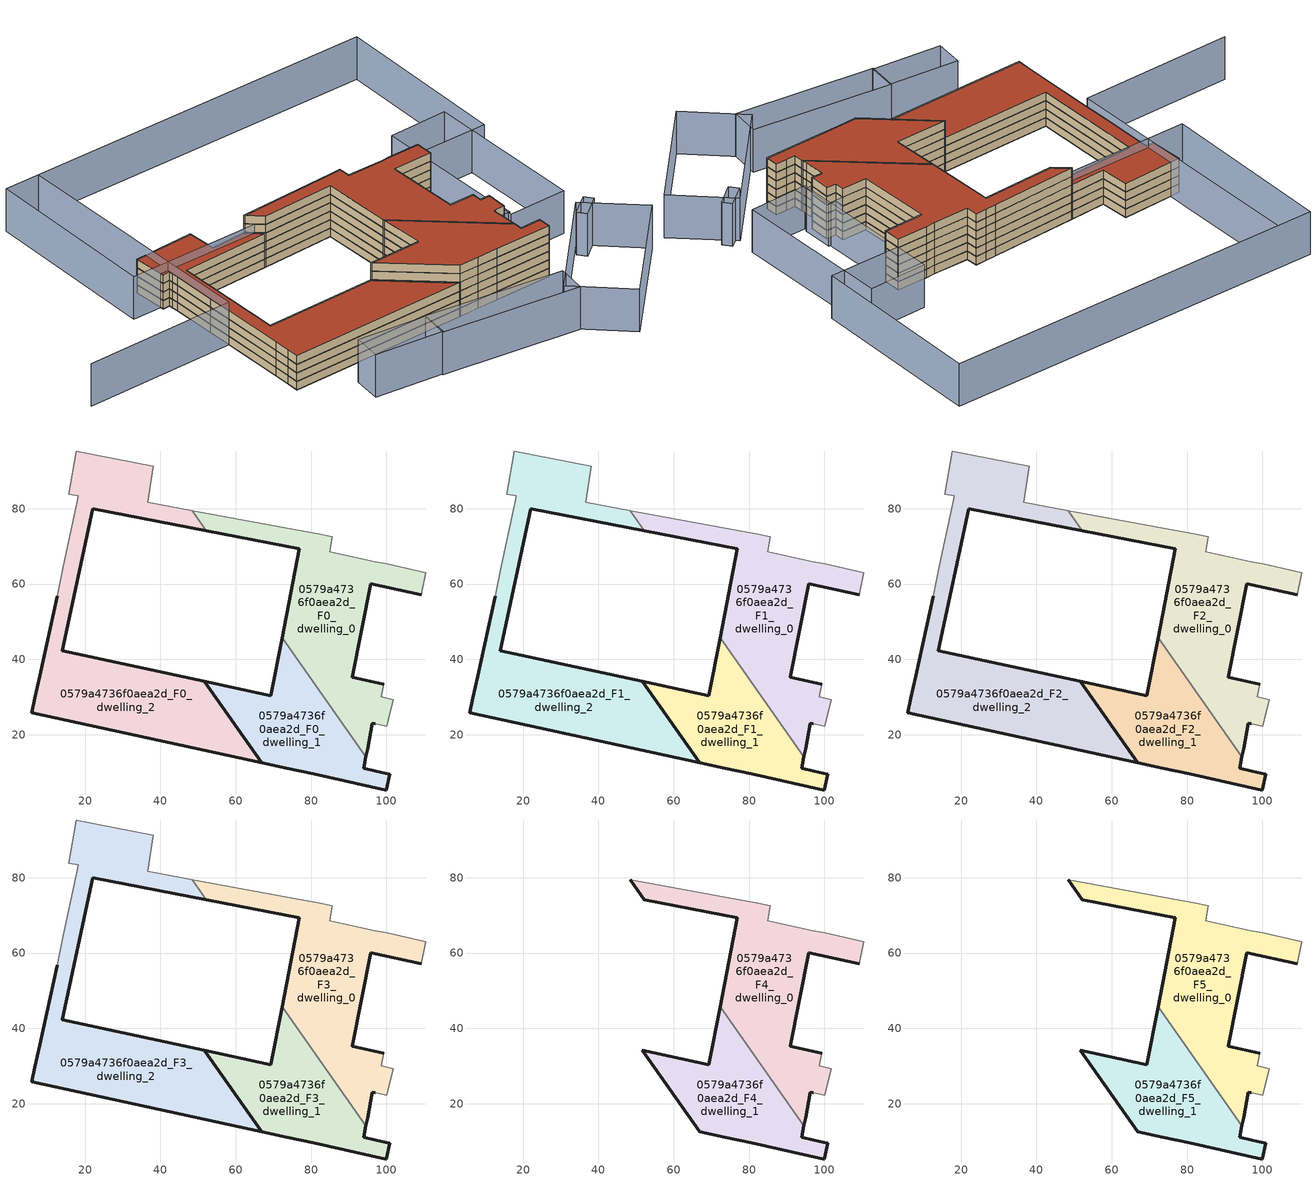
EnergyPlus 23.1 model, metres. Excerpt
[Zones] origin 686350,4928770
0579a4736f0aea2d_F0_dwelling_0
 floor ground (EU_floor_Construction): 100.17,22.27 101.87,29.29 98.62,30.05 99.36,33.34 90.97,35.24 95.83,60.07 109.3,57.16 110.51,63 100.09,65.36 96.97,65.89 84.92,68.66 85.65,72.62 81.82,73.34 78.08,74.04 48.49,79.5 52.23,74.19 76.89,69.41 72.3,45.74 94.6,14.12 95.07,16.31 96.32,23.1 97.01,22.95 z0
 wall outside (EU_wall_Construction): 109.3,57.16 95.83,60.07 90.97,35.24 99.36,33.34 / 97.01,22.95 96.32,23.1 95.07,16.31 94.6,14.12 / 72.3,45.74 76.89,69.41 52.23,74.19 z0:3
 wall adiabatic (EU_wall_Construction): 99.36,33.34 98.62,30.05 101.87,29.29 100.17,22.27 97.01,22.95 / 48.49,79.5 78.08,74.04 81.82,73.34 85.65,72.62 84.92,68.66 96.97,65.89 100.09,65.36 110.51,63 109.3,57.16 z0:3
 wall to 0579a4736f0aea2d_F0_dwelling_1 (EU_wall_Construction): 94.6,14.12 72.3,45.74 z0:3
 wall to 0579a4736f0aea2d_F0_dwelling_2 (EU_wall_Construction): 52.23,74.19 48.49,79.5 z0:3
0579a4736f0aea2d_F0_dwelling_1
 floor ground (EU_floor_Construction): 100.04,5.32 100.94,9.56 97.26,10.35 93.94,11.07 94.6,14.12 72.3,45.74 69.32,30.37 51.62,34.17 66.89,12.51 73.61,11.05 80.53,9.6 z0
 wall outside (EU_wall_Construction): 94.6,14.12 93.94,11.07 97.26,10.35 100.94,9.56 100.04,5.32 80.53,9.6 73.61,11.05 66.89,12.51 51.62,34.17 69.32,30.37 72.3,45.74 z0:3
0579a4736f0aea2d_F0_dwelling_2
 floor ground (EU_floor_Construction): 66.89,12.51 51.62,34.17 13.97,42.25 22.08,80.05 52.23,74.19 48.49,79.5 36.61,81.7 38.16,91.35 17.68,95.35 15.69,83.92 18.16,83.49 17.89,81.99 17.56,80.11 14.23,64.78 12.6,56.82 7.92,35.5 6.64,29.68 5.8,25.84 z0
 wall outside (EU_wall_Construction): 52.23,74.19 22.08,80.05 13.97,42.25 51.62,34.17 66.89,12.51 5.8,25.84 6.64,29.68 7.92,35.5 12.6,56.82 z0:3
 wall adiabatic (EU_wall_Construction): 12.6,56.82 14.23,64.78 17.56,80.11 17.89,81.99 18.16,83.49 15.69,83.92 17.68,95.35 38.16,91.35 36.61,81.7 48.49,79.5 z0:3
0579a4736f0aea2d_F1_dwelling_0
 floor to 0579a4736f0aea2d_F0_dwelling_0 (EU_floor_Construction): 100.17,22.27 101.87,29.29 98.62,30.05 99.36,33.34 90.97,35.24 95.83,60.07 109.3,57.16 110.51,63 100.09,65.36 96.97,65.89 84.92,68.66 85.65,72.62 81.82,73.34 78.08,74.04 48.49,79.5 52.23,74.19 76.89,69.41 72.3,45.74 94.6,14.12 95.07,16.31 96.32,23.1 97.01,22.95 z3
 wall outside (EU_wall_Construction): 109.3,57.16 95.83,60.07 90.97,35.24 99.36,33.34 / 97.01,22.95 96.32,23.1 95.07,16.31 94.6,14.12 / 72.3,45.74 76.89,69.41 52.23,74.19 z3:6
 wall adiabatic (EU_wall_Construction): 99.36,33.34 98.62,30.05 101.87,29.29 100.17,22.27 97.01,22.95 / 48.49,79.5 78.08,74.04 81.82,73.34 85.65,72.62 84.92,68.66 96.97,65.89 100.09,65.36 110.51,63 109.3,57.16 z3:6
 wall to 0579a4736f0aea2d_F1_dwelling_1 (EU_wall_Construction): 94.6,14.12 72.3,45.74 z3:6
 wall to 0579a4736f0aea2d_F1_dwelling_2 (EU_wall_Construction): 52.23,74.19 48.49,79.5 z3:6
0579a4736f0aea2d_F1_dwelling_1
 floor to 0579a4736f0aea2d_F0_dwelling_1 (EU_floor_Construction): 100.03,5.32 100.94,9.56 97.26,10.35 93.94,11.07 94.6,14.12 72.3,45.74 69.32,30.37 51.62,34.17 66.89,12.51 73.61,11.05 80.53,9.6 z3
 wall outside (EU_wall_Construction): 94.6,14.12 93.94,11.07 97.26,10.35 100.94,9.56 100.04,5.32 80.53,9.6 73.61,11.05 66.89,12.51 51.62,34.17 69.32,30.37 72.3,45.74 z3:6
0579a4736f0aea2d_F1_dwelling_2
 floor to 0579a4736f0aea2d_F0_dwelling_2 (EU_floor_Construction): 66.89,12.51 51.62,34.17 13.97,42.25 22.08,80.05 52.23,74.19 48.49,79.5 36.61,81.7 38.16,91.35 17.68,95.35 15.69,83.92 18.16,83.49 17.89,81.99 17.56,80.11 14.23,64.78 12.6,56.82 7.92,35.5 6.64,29.68 5.8,25.84 z3
 wall outside (EU_wall_Construction): 52.23,74.19 22.08,80.05 13.97,42.25 51.62,34.17 66.89,12.51 5.8,25.84 6.64,29.68 7.92,35.5 12.6,56.82 z3:6
 wall adiabatic (EU_wall_Construction): 12.6,56.82 14.23,64.78 17.56,80.11 17.89,81.99 18.16,83.49 15.69,83.92 17.68,95.35 38.16,91.35 36.61,81.7 48.49,79.5 z3:6
0579a4736f0aea2d_F2_dwelling_0
 floor to 0579a4736f0aea2d_F1_dwelling_0 (EU_floor_Construction): 100.17,22.27 101.87,29.29 98.62,30.05 99.36,33.34 90.97,35.24 95.83,60.07 109.3,57.16 110.51,63 100.09,65.36 96.97,65.89 84.92,68.66 85.65,72.62 81.82,73.34 78.08,74.04 48.49,79.5 52.23,74.19 76.89,69.41 72.3,45.74 94.6,14.12 95.07,16.31 96.32,23.1 97.01,22.95 z6
 wall outside (EU_wall_Construction): 109.3,57.16 95.83,60.07 90.97,35.24 99.36,33.34 / 97.01,22.95 96.32,23.1 95.07,16.31 94.6,14.12 / 72.3,45.74 76.89,69.41 52.23,74.19 z6:9
 wall adiabatic (EU_wall_Construction): 99.36,33.34 98.62,30.05 101.87,29.29 100.17,22.27 97.01,22.95 / 48.49,79.5 78.08,74.04 81.82,73.34 85.65,72.62 84.92,68.66 96.97,65.89 100.09,65.36 110.51,63 109.3,57.16 z6:9
 wall to 0579a4736f0aea2d_F2_dwelling_1 (EU_wall_Construction): 94.6,14.12 72.3,45.74 z6:9
 wall to 0579a4736f0aea2d_F2_dwelling_2 (EU_wall_Construction): 52.23,74.19 48.49,79.5 z6:9
0579a4736f0aea2d_F2_dwelling_1
 floor to 0579a4736f0aea2d_F1_dwelling_1 (EU_floor_Construction): 100.03,5.32 100.94,9.56 97.26,10.35 93.94,11.07 94.6,14.12 72.3,45.74 69.32,30.37 51.62,34.17 66.89,12.51 73.61,11.05 80.53,9.6 z6
 wall outside (EU_wall_Construction): 94.6,14.12 93.94,11.07 97.26,10.35 100.94,9.56 100.04,5.32 80.53,9.6 73.61,11.05 66.89,12.51 51.62,34.17 69.32,30.37 72.3,45.74 z6:9
0579a4736f0aea2d_F2_dwelling_2
 floor to 0579a4736f0aea2d_F1_dwelling_2 (EU_floor_Construction): 66.89,12.51 51.62,34.17 13.97,42.25 22.08,80.05 52.23,74.19 48.49,79.5 36.61,81.7 38.16,91.35 17.68,95.35 15.69,83.92 18.16,83.49 17.89,81.99 17.56,80.11 14.23,64.78 12.6,56.82 7.92,35.5 6.64,29.68 5.8,25.84 z6
 wall outside (EU_wall_Construction): 52.23,74.19 22.08,80.05 13.97,42.25 51.62,34.17 66.89,12.51 5.8,25.84 6.64,29.68 7.92,35.5 12.6,56.82 z6:9
 wall adiabatic (EU_wall_Construction): 12.6,56.82 14.23,64.78 17.56,80.11 17.89,81.99 18.16,83.49 15.69,83.92 17.68,95.35 38.16,91.35 36.61,81.7 48.49,79.5 z6:9
0579a4736f0aea2d_F3_dwelling_0
 floor to 0579a4736f0aea2d_F2_dwelling_0 (EU_floor_Construction): 100.17,22.27 101.87,29.29 98.62,30.05 99.36,33.34 90.97,35.24 95.83,60.07 109.3,57.16 110.51,63 100.09,65.36 96.97,65.89 84.92,68.66 85.65,72.62 81.82,73.34 78.08,74.04 48.49,79.5 52.23,74.19 76.89,69.41 72.3,45.74 94.6,14.12 95.07,16.31 96.32,23.1 97.01,22.95 z9
 wall outside (EU_wall_Construction): 109.3,57.16 95.83,60.07 90.97,35.24 99.36,33.34 / 97.01,22.95 96.32,23.1 95.07,16.31 94.6,14.12 / 72.3,45.74 76.89,69.41 52.23,74.19 z9:12
 wall adiabatic (EU_wall_Construction): 99.36,33.34 98.62,30.05 101.87,29.29 100.17,22.27 97.01,22.95 / 48.49,79.5 78.08,74.04 81.82,73.34 85.65,72.62 84.92,68.66 96.97,65.89 100.09,65.36 110.51,63 109.3,57.16 z9:12
 wall to 0579a4736f0aea2d_F3_dwelling_1 (EU_wall_Construction): 94.6,14.12 72.3,45.74 z9:12
 wall to 0579a4736f0aea2d_F3_dwelling_2 (EU_wall_Construction): 52.23,74.19 48.49,79.5 z9:12
0579a4736f0aea2d_F3_dwelling_1
 floor to 0579a4736f0aea2d_F2_dwelling_1 (EU_floor_Construction): 100.03,5.32 100.94,9.56 97.26,10.35 93.94,11.07 94.6,14.12 72.3,45.74 69.32,30.37 51.62,34.17 66.89,12.51 73.61,11.05 80.53,9.6 z9
 wall outside (EU_wall_Construction): 94.6,14.12 93.94,11.07 97.26,10.35 100.94,9.56 100.04,5.32 80.53,9.6 73.61,11.05 66.89,12.51 51.62,34.17 69.32,30.37 72.3,45.74 z9:12
0579a4736f0aea2d_F3_dwelling_2
 floor to 0579a4736f0aea2d_F2_dwelling_2 (EU_floor_Construction): 66.89,12.51 51.62,34.17 13.97,42.25 22.08,80.05 52.23,74.19 48.49,79.5 36.61,81.7 38.16,91.35 17.68,95.35 15.69,83.92 18.16,83.49 17.89,81.99 17.56,80.11 14.23,64.78 12.6,56.82 7.92,35.5 6.64,29.68 5.8,25.84 z9
 wall outside (EU_wall_Construction): 52.23,74.19 22.08,80.05 13.97,42.25 51.62,34.17 66.89,12.51 5.8,25.84 6.64,29.68 7.92,35.5 12.6,56.82 z9:12
 wall adiabatic (EU_wall_Construction): 12.6,56.82 14.23,64.78 17.56,80.11 17.89,81.99 18.16,83.49 15.69,83.92 17.68,95.35 38.16,91.35 36.61,81.7 48.49,79.5 z9:12
 roof outside (EU_roof_Construction): 48.49,79.5 52.23,74.19 22.08,80.05 13.97,42.25 51.62,34.17 66.89,12.51 5.8,25.84 6.64,29.68 7.92,35.5 12.6,56.82 14.23,64.78 17.56,80.11 17.89,81.99 18.16,83.49 15.69,83.92 17.68,95.35 38.16,91.35 36.61,81.7 z12
0579a4736f0aea2d_F4_dwelling_0
 floor to 0579a4736f0aea2d_F3_dwelling_0 (EU_floor_Construction): 100.17,22.27 101.87,29.29 98.62,30.05 99.36,33.34 90.97,35.24 95.83,60.07 109.3,57.16 110.51,63 100.09,65.36 96.97,65.89 84.92,68.66 85.65,72.62 81.82,73.34 78.08,74.04 48.49,79.5 52.23,74.19 76.89,69.41 72.3,45.74 94.6,14.12 95.07,16.31 96.32,23.1 97.01,22.95 z12
 wall outside (EU_wall_Construction): 109.3,57.16 95.83,60.07 90.97,35.24 99.36,33.34 / 97.01,22.95 96.32,23.1 95.07,16.31 94.6,14.12 / 72.3,45.74 76.89,69.41 52.23,74.19 48.49,79.5 z12:15
 wall adiabatic (EU_wall_Construction): 99.36,33.34 98.62,30.05 101.87,29.29 100.17,22.27 97.01,22.95 / 48.49,79.5 78.08,74.04 81.82,73.34 85.65,72.62 84.92,68.66 96.97,65.89 100.09,65.36 110.51,63 109.3,57.16 z12:15
 wall to 0579a4736f0aea2d_F4_dwelling_1 (EU_wall_Construction): 94.6,14.12 72.3,45.74 z12:15
0579a4736f0aea2d_F4_dwelling_1
 floor to 0579a4736f0aea2d_F3_dwelling_1 (EU_floor_Construction): 100.03,5.32 100.94,9.56 97.26,10.35 93.94,11.07 94.6,14.12 72.3,45.74 69.32,30.37 51.62,34.17 66.89,12.51 73.61,11.05 80.53,9.6 z12
 wall outside (EU_wall_Construction): 94.6,14.12 93.94,11.07 97.26,10.35 100.94,9.56 100.04,5.32 80.53,9.6 73.61,11.05 66.89,12.51 51.62,34.17 69.32,30.37 72.3,45.74 z12:15
0579a4736f0aea2d_F5_dwelling_0
 floor to 0579a4736f0aea2d_F4_dwelling_0 (EU_floor_Construction): 100.17,22.27 101.87,29.29 98.62,30.05 99.36,33.34 90.97,35.24 95.83,60.07 109.3,57.16 110.51,63 100.09,65.36 96.97,65.89 84.92,68.66 85.65,72.62 81.82,73.34 78.08,74.04 48.49,79.5 52.23,74.19 76.89,69.41 72.3,45.74 94.6,14.12 95.07,16.31 96.32,23.1 97.01,22.95 z15
 wall outside (EU_wall_Construction): 109.3,57.16 95.83,60.07 90.97,35.24 99.36,33.34 / 97.01,22.95 96.32,23.1 95.07,16.31 94.6,14.12 / 72.3,45.74 76.89,69.41 52.23,74.19 48.49,79.5 z15:18
 wall adiabatic (EU_wall_Construction): 99.36,33.34 98.62,30.05 101.87,29.29 100.17,22.27 97.01,22.95 / 48.49,79.5 78.08,74.04 81.82,73.34 85.65,72.62 84.92,68.66 96.97,65.89 100.09,65.36 110.51,63 109.3,57.16 z15:18
 wall to 0579a4736f0aea2d_F5_dwelling_1 (EU_wall_Construction): 94.6,14.12 72.3,45.74 z15:18
 roof outside (EU_roof_Construction): 110.51,63 109.3,57.16 95.83,60.07 90.97,35.24 99.36,33.34 98.62,30.05 101.87,29.29 100.17,22.27 97.01,22.95 96.32,23.1 95.07,16.31 94.6,14.12 72.3,45.74 76.89,69.41 52.23,74.19 48.49,79.5 78.08,74.04 81.82,73.34 85.65,72.62 84.92,68.66 96.97,65.89 100.09,65.36 z18
0579a4736f0aea2d_F5_dwelling_1
 floor to 0579a4736f0aea2d_F4_dwelling_1 (EU_floor_Construction): 100.03,5.32 100.94,9.56 97.26,10.35 93.94,11.07 94.6,14.12 72.3,45.74 69.32,30.37 51.62,34.17 66.89,12.51 73.61,11.05 80.53,9.6 z15
 wall outside (EU_wall_Construction): 94.6,14.12 93.94,11.07 97.26,10.35 100.94,9.56 100.04,5.32 80.53,9.6 73.61,11.05 66.89,12.51 51.62,34.17 69.32,30.37 72.3,45.74 z15:18
 roof outside (EU_roof_Construction): 72.3,45.74 94.6,14.12 93.94,11.07 97.26,10.35 100.94,9.56 100.04,5.32 80.53,9.6 73.61,11.05 66.89,12.51 51.62,34.17 69.32,30.37 z18
shading: 31.64,143.25 12.6,56.82 / 12.6,56.82 -38.58,68.09 / 80.74,-15.38 118.44,9.82 / 118.44,9.82 130.98,-8.94 / 130.98,-8.94 93.28,-34.14 / 93.28,-34.14 80.74,-15.38 / 42.46,6.62 86.99,-10.01 / 86.99,-10.01 83.46,-19.45 / 83.46,-19.45 38.93,-2.82 / 38.93,-2.82 42.46,6.62 / 20.35,14.12 42.58,6.39 / 42.58,6.39 39.43,-2.67 / 39.43,-2.67 17.2,5.06 / 17.2,5.06 20.35,14.12 / 114.32,6.39 122.16,9.99 / 122.16,9.99 123.6,6.85 / 123.6,6.85 115.76,3.25 / 115.76,3.25 114.32,6.39 / 104.53,32.19 102.23,21.81 / 102.23,21.81 97.05,22.95 / 97.05,22.95 99.35,33.34 / 99.35,33.34 104.53,32.19 / 132.65,70.55 121.02,16.45 / 121.02,16.45 101.41,20.66 / 101.41,20.66 113.04,74.77 / 113.04,74.77 132.65,70.55 / 20.1,146.41 148.53,115.87 / 148.53,115.87 134.5,56.87 / 134.5,56.87 6.07,87.4 / 6.07,87.4 20.1,146.41 z0:15
[Building]
EU S2 Campaign: North Axis=0; Terrain=City; Solar Distribution=FullExterior
[Site:Location]
Bologna: Latitude=44.5; Longitude=11.25; Time Zone=1; Elevation=37
[SizingPeriod:WeatherFileDays]
AnnualSizingPeriod: Begin Month=1; Begin Day of Month=1; End Month=12; End Day of Month=31; Day of Week for Start Day=Monday; Use Weather File Daylight Saving Period=No; Use Weather File Rain and Snow Indicators=No
[MATERIAL]
EU_InternalMass_Material: Roughness=MediumRough; Thickness=0.1; Conductivity=1; Density=1800; Specific Heat=900; Thermal Absorptance=0.9; Solar Absorptance=0.7; Visible Absorptance=0.7
[MATERIAL:NOMASS] Roughness=MediumRough; Thermal Absorptance=0.9; Solar Absorptance=0.7; Visible Absorptance=0.7
Name | Thermal Resistance
EU_wall_NoMass | 0.905828
EU_roof_NoMass | 0.37593
EU_floor_NoMass | 0.67114
[CONSTRUCTION]
EU_wall_Construction: EU_wall_NoMass
EU_roof_Construction: EU_roof_NoMass
EU_floor_Construction: EU_floor_NoMass
EU_InternalMass_Construction: EU_InternalMass_Material
[ZONE] Type=1; Multiplier=1; Ceiling Height=autocalculate; Floor Area=autocalculate; Part of Total Floor Area=Yes
Name | Volume
0579a4736f0aea2d_F0_dwelling_0; 0579a4736f0aea2d_F1_dwelling_0; 0579a4736f0aea2d_F2_dwelling_0; 0579a4736f0aea2d_F3_dwelling_0; 0579a4736f0aea2d_F4_dwelling_0; 0579a4736f0aea2d_F5_dwelling_0 | 3306.39
0579a4736f0aea2d_F0_dwelling_1; 0579a4736f0aea2d_F1_dwelling_1; 0579a4736f0aea2d_F2_dwelling_1; 0579a4736f0aea2d_F3_dwelling_1; 0579a4736f0aea2d_F4_dwelling_1; 0579a4736f0aea2d_F5_dwelling_1 | 2270.23
0579a4736f0aea2d_F0_dwelling_2; 0579a4736f0aea2d_F1_dwelling_2; 0579a4736f0aea2d_F2_dwelling_2; 0579a4736f0aea2d_F3_dwelling_2 | 4401.45
[INTERNALMASS] Construction=EU_InternalMass_Construction
Name | Zone or ZoneList | Surface Area
0579a4736f0aea2d_F0_dwelling_0_EU_InternalMass | 0579a4736f0aea2d_F0_dwelling_0 | 1102.13
0579a4736f0aea2d_F0_dwelling_1_EU_InternalMass | 0579a4736f0aea2d_F0_dwelling_1 | 756.743
0579a4736f0aea2d_F0_dwelling_2_EU_InternalMass | 0579a4736f0aea2d_F0_dwelling_2 | 1467.15
0579a4736f0aea2d_F1_dwelling_0_EU_InternalMass | 0579a4736f0aea2d_F1_dwelling_0 | 1102.13
0579a4736f0aea2d_F1_dwelling_1_EU_InternalMass | 0579a4736f0aea2d_F1_dwelling_1 | 756.743
0579a4736f0aea2d_F1_dwelling_2_EU_InternalMass | 0579a4736f0aea2d_F1_dwelling_2 | 1467.15
0579a4736f0aea2d_F2_dwelling_0_EU_InternalMass | 0579a4736f0aea2d_F2_dwelling_0 | 1102.13
0579a4736f0aea2d_F2_dwelling_1_EU_InternalMass | 0579a4736f0aea2d_F2_dwelling_1 | 756.743
0579a4736f0aea2d_F2_dwelling_2_EU_InternalMass | 0579a4736f0aea2d_F2_dwelling_2 | 1467.15
0579a4736f0aea2d_F3_dwelling_0_EU_InternalMass | 0579a4736f0aea2d_F3_dwelling_0 | 1102.13
0579a4736f0aea2d_F3_dwelling_1_EU_InternalMass | 0579a4736f0aea2d_F3_dwelling_1 | 756.743
0579a4736f0aea2d_F3_dwelling_2_EU_InternalMass | 0579a4736f0aea2d_F3_dwelling_2 | 1467.15
0579a4736f0aea2d_F4_dwelling_0_EU_InternalMass | 0579a4736f0aea2d_F4_dwelling_0 | 1663.01
0579a4736f0aea2d_F4_dwelling_1_EU_InternalMass | 0579a4736f0aea2d_F4_dwelling_1 | 1663.05
0579a4736f0aea2d_F5_dwelling_0_EU_InternalMass | 0579a4736f0aea2d_F5_dwelling_0 | 1663.01
0579a4736f0aea2d_F5_dwelling_1_EU_InternalMass | 0579a4736f0aea2d_F5_dwelling_1 | 1663.05
[OTHEREQUIPMENT] Fuel Type=Electricity; Design Level Calculation Method=Watts/Area; Power per Zone Floor Area=1; Fraction Latent=0; Fraction Radiant=0; Fraction Lost=0; Carbon Dioxide Generation Rate=0; EndUse Subcategory=EU_Step8_InternalGains
Name | Zone or ZoneList or Space or SpaceList | Schedule
EU_Step8_InternalGain_0579a4736f0aea2d_F0_dwelling_0_f000 | 0579a4736f0aea2d_F0_dwelling_0 | EU_Step8_GainSchedule_0579a4736f0aea2d_F0_dwelling_0_f000
EU_Step8_InternalGain_0579a4736f0aea2d_F0_dwelling_1_f000 | 0579a4736f0aea2d_F0_dwelling_1 | EU_Step8_GainSchedule_0579a4736f0aea2d_F0_dwelling_1_f000
EU_Step8_InternalGain_0579a4736f0aea2d_F0_dwelling_2_f000 | 0579a4736f0aea2d_F0_dwelling_2 | EU_Step8_GainSchedule_0579a4736f0aea2d_F0_dwelling_2_f000
EU_Step8_InternalGain_0579a4736f0aea2d_F1_dwelling_0_f000 | 0579a4736f0aea2d_F1_dwelling_0 | EU_Step8_GainSchedule_0579a4736f0aea2d_F1_dwelling_0_f000
EU_Step8_InternalGain_0579a4736f0aea2d_F1_dwelling_1_f000 | 0579a4736f0aea2d_F1_dwelling_1 | EU_Step8_GainSchedule_0579a4736f0aea2d_F1_dwelling_1_f000
EU_Step8_InternalGain_0579a4736f0aea2d_F1_dwelling_2_f000 | 0579a4736f0aea2d_F1_dwelling_2 | EU_Step8_GainSchedule_0579a4736f0aea2d_F1_dwelling_2_f000
EU_Step8_InternalGain_0579a4736f0aea2d_F2_dwelling_0_f000 | 0579a4736f0aea2d_F2_dwelling_0 | EU_Step8_GainSchedule_0579a4736f0aea2d_F2_dwelling_0_f000
EU_Step8_InternalGain_0579a4736f0aea2d_F2_dwelling_1_f000 | 0579a4736f0aea2d_F2_dwelling_1 | EU_Step8_GainSchedule_0579a4736f0aea2d_F2_dwelling_1_f000
EU_Step8_InternalGain_0579a4736f0aea2d_F2_dwelling_2_f000 | 0579a4736f0aea2d_F2_dwelling_2 | EU_Step8_GainSchedule_0579a4736f0aea2d_F2_dwelling_2_f000
EU_Step8_InternalGain_0579a4736f0aea2d_F3_dwelling_0_f000 | 0579a4736f0aea2d_F3_dwelling_0 | EU_Step8_GainSchedule_0579a4736f0aea2d_F3_dwelling_0_f000
EU_Step8_InternalGain_0579a4736f0aea2d_F3_dwelling_1_f000 | 0579a4736f0aea2d_F3_dwelling_1 | EU_Step8_GainSchedule_0579a4736f0aea2d_F3_dwelling_1_f000
EU_Step8_InternalGain_0579a4736f0aea2d_F3_dwelling_2_f000 | 0579a4736f0aea2d_F3_dwelling_2 | EU_Step8_GainSchedule_0579a4736f0aea2d_F3_dwelling_2_f000
EU_Step8_InternalGain_0579a4736f0aea2d_F4_dwelling_0_f000 | 0579a4736f0aea2d_F4_dwelling_0 | EU_Step8_GainSchedule_0579a4736f0aea2d_F4_dwelling_0_f000
EU_Step8_InternalGain_0579a4736f0aea2d_F4_dwelling_1_f000 | 0579a4736f0aea2d_F4_dwelling_1 | EU_Step8_GainSchedule_0579a4736f0aea2d_F4_dwelling_1_f000
EU_Step8_InternalGain_0579a4736f0aea2d_F5_dwelling_0_f000 | 0579a4736f0aea2d_F5_dwelling_0 | EU_Step8_GainSchedule_0579a4736f0aea2d_F5_dwelling_0_f000
EU_Step8_InternalGain_0579a4736f0aea2d_F5_dwelling_1_f000 | 0579a4736f0aea2d_F5_dwelling_1 | EU_Step8_GainSchedule_0579a4736f0aea2d_F5_dwelling_1_f000
[ZONEVENTILATION:DESIGNFLOWRATE] Schedule=EU_AlwaysOn; Design Flow Rate Calculation Method=AirChanges/Hour; Air Changes per Hour=0.73129; Ventilation Type=Natural; Fan Pressure Rise=0; Fan Total Efficiency=1; Constant Term Coefficient=1; Temperature Term Coefficient=0; Velocity Term Coefficient=0; Velocity Squared Term Coefficient=0; Minimum Indoor Temperature=-100; Maximum Indoor Temperature=100; Delta Temperature=-100; Minimum Outdoor Temperature=-100; Maximum Outdoor Temperature=100; Maximum Wind Speed=40
Name | Zone or ZoneList or Space or SpaceList
EU_ConstantAir_0579a4736f0aea2d_F0_dwelling_0 | 0579a4736f0aea2d_F0_dwelling_0
EU_ConstantAir_0579a4736f0aea2d_F0_dwelling_1 | 0579a4736f0aea2d_F0_dwelling_1
EU_ConstantAir_0579a4736f0aea2d_F0_dwelling_2 | 0579a4736f0aea2d_F0_dwelling_2
EU_ConstantAir_0579a4736f0aea2d_F1_dwelling_0 | 0579a4736f0aea2d_F1_dwelling_0
EU_ConstantAir_0579a4736f0aea2d_F1_dwelling_1 | 0579a4736f0aea2d_F1_dwelling_1
EU_ConstantAir_0579a4736f0aea2d_F1_dwelling_2 | 0579a4736f0aea2d_F1_dwelling_2
EU_ConstantAir_0579a4736f0aea2d_F2_dwelling_0 | 0579a4736f0aea2d_F2_dwelling_0
EU_ConstantAir_0579a4736f0aea2d_F2_dwelling_1 | 0579a4736f0aea2d_F2_dwelling_1
EU_ConstantAir_0579a4736f0aea2d_F2_dwelling_2 | 0579a4736f0aea2d_F2_dwelling_2
EU_ConstantAir_0579a4736f0aea2d_F3_dwelling_0 | 0579a4736f0aea2d_F3_dwelling_0
EU_ConstantAir_0579a4736f0aea2d_F3_dwelling_1 | 0579a4736f0aea2d_F3_dwelling_1
EU_ConstantAir_0579a4736f0aea2d_F3_dwelling_2 | 0579a4736f0aea2d_F3_dwelling_2
EU_ConstantAir_0579a4736f0aea2d_F4_dwelling_0 | 0579a4736f0aea2d_F4_dwelling_0
EU_ConstantAir_0579a4736f0aea2d_F4_dwelling_1 | 0579a4736f0aea2d_F4_dwelling_1
EU_ConstantAir_0579a4736f0aea2d_F5_dwelling_0 | 0579a4736f0aea2d_F5_dwelling_0
EU_ConstantAir_0579a4736f0aea2d_F5_dwelling_1 | 0579a4736f0aea2d_F5_dwelling_1
[HVACTEMPLATE:THERMOSTAT] Constant Heating Setpoint=20; Constant Cooling Setpoint=50
EU_HeatOnly_0579a4736f0aea2d_F0_dwelling_0; EU_HeatOnly_0579a4736f0aea2d_F0_dwelling_1; EU_HeatOnly_0579a4736f0aea2d_F0_dwelling_2; EU_HeatOnly_0579a4736f0aea2d_F1_dwelling_0; EU_HeatOnly_0579a4736f0aea2d_F1_dwelling_1; EU_HeatOnly_0579a4736f0aea2d_F1_dwelling_2; EU_HeatOnly_0579a4736f0aea2d_F2_dwelling_0; EU_HeatOnly_0579a4736f0aea2d_F2_dwelling_1; EU_HeatOnly_0579a4736f0aea2d_F2_dwelling_2; EU_HeatOnly_0579a4736f0aea2d_F3_dwelling_0; EU_HeatOnly_0579a4736f0aea2d_F3_dwelling_1; EU_HeatOnly_0579a4736f0aea2d_F3_dwelling_2; EU_HeatOnly_0579a4736f0aea2d_F4_dwelling_0; EU_HeatOnly_0579a4736f0aea2d_F4_dwelling_1; EU_HeatOnly_0579a4736f0aea2d_F5_dwelling_0; EU_HeatOnly_0579a4736f0aea2d_F5_dwelling_1
[HVACTEMPLATE:ZONE:IDEALLOADSAIRSYSTEM] System Availability Schedule=EU_AlwaysOn; Maximum Heating Supply Air Temperature=50; Minimum Cooling Supply Air Temperature=13; Maximum Heating Supply Air Humidity Ratio=0.0156; Minimum Cooling Supply Air Humidity Ratio=0.0077; Heating Limit=NoLimit; Cooling Limit=NoLimit; Heating Availability Schedule=EU_AlwaysOn; Cooling Availability Schedule=EU_CoolingOff; Dehumidification Control Type=ConstantSensibleHeatRatio; Cooling Sensible Heat Ratio=0.7; Dehumidification Setpoint=60; Humidification Control Type=None; Humidification Setpoint=30; Outdoor Air Method=None; Outdoor Air Flow Rate per Person=0.00944; Outdoor Air Flow Rate per Zone Floor Area=0; Outdoor Air Flow Rate per Zone=0; Demand Controlled Ventilation Type=None; Outdoor Air Economizer Type=NoEconomizer; Heat Recovery Type=None; Sensible Heat Recovery Effectiveness=0.7; Latent Heat Recovery Effectiveness=0.65
Name | Template Thermostat
0579a4736f0aea2d_F0_dwelling_0 | EU_HeatOnly_0579a4736f0aea2d_F0_dwelling_0
0579a4736f0aea2d_F0_dwelling_1 | EU_HeatOnly_0579a4736f0aea2d_F0_dwelling_1
0579a4736f0aea2d_F0_dwelling_2 | EU_HeatOnly_0579a4736f0aea2d_F0_dwelling_2
0579a4736f0aea2d_F1_dwelling_0 | EU_HeatOnly_0579a4736f0aea2d_F1_dwelling_0
0579a4736f0aea2d_F1_dwelling_1 | EU_HeatOnly_0579a4736f0aea2d_F1_dwelling_1
0579a4736f0aea2d_F1_dwelling_2 | EU_HeatOnly_0579a4736f0aea2d_F1_dwelling_2
0579a4736f0aea2d_F2_dwelling_0 | EU_HeatOnly_0579a4736f0aea2d_F2_dwelling_0
0579a4736f0aea2d_F2_dwelling_1 | EU_HeatOnly_0579a4736f0aea2d_F2_dwelling_1
0579a4736f0aea2d_F2_dwelling_2 | EU_HeatOnly_0579a4736f0aea2d_F2_dwelling_2
0579a4736f0aea2d_F3_dwelling_0 | EU_HeatOnly_0579a4736f0aea2d_F3_dwelling_0
0579a4736f0aea2d_F3_dwelling_1 | EU_HeatOnly_0579a4736f0aea2d_F3_dwelling_1
0579a4736f0aea2d_F3_dwelling_2 | EU_HeatOnly_0579a4736f0aea2d_F3_dwelling_2
0579a4736f0aea2d_F4_dwelling_0 | EU_HeatOnly_0579a4736f0aea2d_F4_dwelling_0
0579a4736f0aea2d_F4_dwelling_1 | EU_HeatOnly_0579a4736f0aea2d_F4_dwelling_1
0579a4736f0aea2d_F5_dwelling_0 | EU_HeatOnly_0579a4736f0aea2d_F5_dwelling_0
0579a4736f0aea2d_F5_dwelling_1 | EU_HeatOnly_0579a4736f0aea2d_F5_dwelling_1
[SIZING:ZONE] Zone Cooling Design Supply Air Temperature Input Method=SupplyAirTemperature; Zone Cooling Design Supply Air Temperature=13; Zone Heating Design Supply Air Temperature Input Method=SupplyAirTemperature; Zone Heating Design Supply Air Temperature=50; Zone Cooling Design Supply Air Humidity Ratio=0.008; Zone Heating Design Supply Air Humidity Ratio=0.008; Cooling Design Air Flow Method=DesignDay; Cooling Design Air Flow Rate=0; Cooling Minimum Air Flow per Zone Floor Area=0.000762; Cooling Minimum Air Flow=0; Cooling Minimum Air Flow Fraction=0.2; Heating Design Air Flow Method=DesignDay; Heating Design Air Flow Rate=0; Heating Maximum Air Flow per Zone Floor Area=0.002032; Heating Maximum Air Flow=0.141576; Heating Maximum Air Flow Fraction=0.3; Account for Dedicated Outdoor Air System=No; Dedicated Outdoor Air System Control Strategy=NeutralSupplyAir; Dedicated Outdoor Air Low Setpoint Temperature for Design=autosize; Dedicated Outdoor Air High Setpoint Temperature for Design=autosize; Zone Load Sizing Method=Sensible Load Only No Latent Load; Zone Latent Cooling Design Supply Air Humidity Ratio Input Method=HumidityRatioDifference; Zone Cooling Design Supply Air Humidity Ratio Difference=0.005; Zone Latent Heating Design Supply Air Humidity Ratio Input Method=HumidityRatioDifference; Zone Humidification Design Supply Air Humidity Ratio Difference=0.005
0579a4736f0aea2d_F0_dwelling_0; 0579a4736f0aea2d_F0_dwelling_1; 0579a4736f0aea2d_F0_dwelling_2; 0579a4736f0aea2d_F1_dwelling_0; 0579a4736f0aea2d_F1_dwelling_1; 0579a4736f0aea2d_F1_dwelling_2; 0579a4736f0aea2d_F2_dwelling_0; 0579a4736f0aea2d_F2_dwelling_1; 0579a4736f0aea2d_F2_dwelling_2; 0579a4736f0aea2d_F3_dwelling_0; 0579a4736f0aea2d_F3_dwelling_1; 0579a4736f0aea2d_F3_dwelling_2; 0579a4736f0aea2d_F4_dwelling_0; 0579a4736f0aea2d_F4_dwelling_1; 0579a4736f0aea2d_F5_dwelling_0; 0579a4736f0aea2d_F5_dwelling_1
[SCHEDULE:CONSTANT]
Name | Hourly Value
EU_AlwaysOn | 1
EU_CoolingOff | 0
[SCHEDULE:FILE] Column Number=1; Rows to Skip at Top=0; Number of Hours of Data=8760; Column Separator=Comma; Interpolate to Timestep=No; Minutes per Item=60; Adjust Schedule for Daylight Savings=Yes
Name | File
EU_Step8_GainSchedule_0579a4736f0aea2d_F0_dwelling_0_f000 | ../../schedules/0579a4736f0aea2d/0579a4736f0aea2d_F0_dwelling_0_f000_gain.csv
EU_Step8_GainSchedule_0579a4736f0aea2d_F0_dwelling_1_f000 | ../../schedules/0579a4736f0aea2d/0579a4736f0aea2d_F0_dwelling_1_f000_gain.csv
EU_Step8_GainSchedule_0579a4736f0aea2d_F0_dwelling_2_f000 | ../../schedules/0579a4736f0aea2d/0579a4736f0aea2d_F0_dwelling_2_f000_gain.csv
EU_Step8_GainSchedule_0579a4736f0aea2d_F1_dwelling_0_f000 | ../../schedules/0579a4736f0aea2d/0579a4736f0aea2d_F1_dwelling_0_f000_gain.csv
EU_Step8_GainSchedule_0579a4736f0aea2d_F1_dwelling_1_f000 | ../../schedules/0579a4736f0aea2d/0579a4736f0aea2d_F1_dwelling_1_f000_gain.csv
EU_Step8_GainSchedule_0579a4736f0aea2d_F1_dwelling_2_f000 | ../../schedules/0579a4736f0aea2d/0579a4736f0aea2d_F1_dwelling_2_f000_gain.csv
EU_Step8_GainSchedule_0579a4736f0aea2d_F2_dwelling_0_f000 | ../../schedules/0579a4736f0aea2d/0579a4736f0aea2d_F2_dwelling_0_f000_gain.csv
EU_Step8_GainSchedule_0579a4736f0aea2d_F2_dwelling_1_f000 | ../../schedules/0579a4736f0aea2d/0579a4736f0aea2d_F2_dwelling_1_f000_gain.csv
EU_Step8_GainSchedule_0579a4736f0aea2d_F2_dwelling_2_f000 | ../../schedules/0579a4736f0aea2d/0579a4736f0aea2d_F2_dwelling_2_f000_gain.csv
EU_Step8_GainSchedule_0579a4736f0aea2d_F3_dwelling_0_f000 | ../../schedules/0579a4736f0aea2d/0579a4736f0aea2d_F3_dwelling_0_f000_gain.csv
EU_Step8_GainSchedule_0579a4736f0aea2d_F3_dwelling_1_f000 | ../../schedules/0579a4736f0aea2d/0579a4736f0aea2d_F3_dwelling_1_f000_gain.csv
EU_Step8_GainSchedule_0579a4736f0aea2d_F3_dwelling_2_f000 | ../../schedules/0579a4736f0aea2d/0579a4736f0aea2d_F3_dwelling_2_f000_gain.csv
EU_Step8_GainSchedule_0579a4736f0aea2d_F4_dwelling_0_f000 | ../../schedules/0579a4736f0aea2d/0579a4736f0aea2d_F4_dwelling_0_f000_gain.csv
EU_Step8_GainSchedule_0579a4736f0aea2d_F4_dwelling_1_f000 | ../../schedules/0579a4736f0aea2d/0579a4736f0aea2d_F4_dwelling_1_f000_gain.csv
EU_Step8_GainSchedule_0579a4736f0aea2d_F5_dwelling_0_f000 | ../../schedules/0579a4736f0aea2d/0579a4736f0aea2d_F5_dwelling_0_f000_gain.csv
EU_Step8_GainSchedule_0579a4736f0aea2d_F5_dwelling_1_f000 | ../../schedules/0579a4736f0aea2d/0579a4736f0aea2d_F5_dwelling_1_f000_gain.csv
